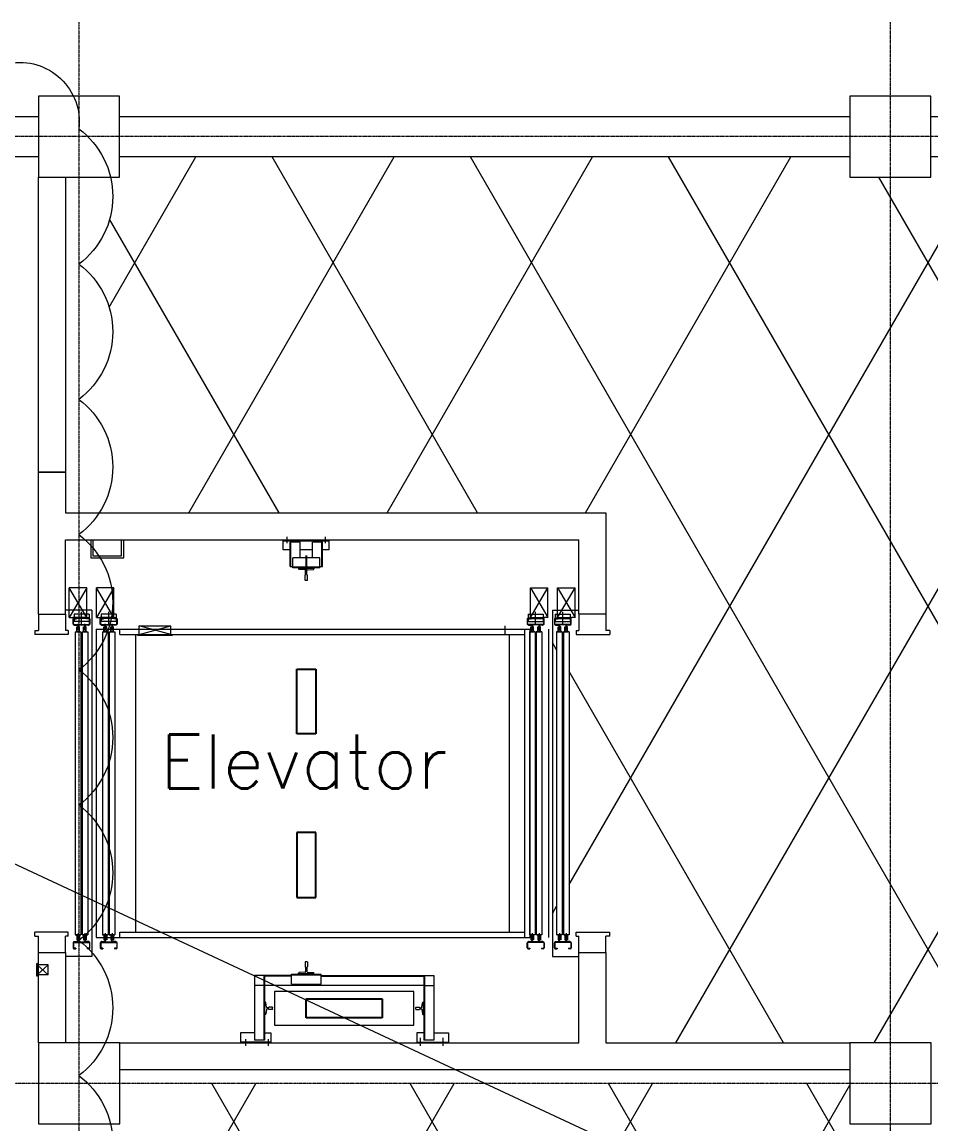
# Model space of a CAD drawing. Extents: x -59767 to 1106559, y -1290 to 1129522.
# Drawn here: x 613618 to 620339, y 460993 to 469140 of the extents above; entities that cross this region are included whole.
import ezdxf

# ---------------------------------------------------------------- set-up
doc = ezdxf.new("R2010")
doc.units = 0
doc.linetypes.add('CENTER', pattern=[2, 1.25, -0.25, 0.25, -0.25])
doc.linetypes.add('HIDDEN', pattern=[0.375, 0.25, -0.125])
for name, color, linetype, lineweight in [('COLUMN', 2, 'CONTINUOUS', 9), ('ELEV', 6, 'CONTINUOUS', 9), ('TEXT', 3, 'CONTINUOUS', 9), ('WALL_200', 3, 'CONTINUOUS', 9), ('WALL_300', 7, 'CONTINUOUS', 9), ('중간선', 5, 'CONTINUOUS', 9), ('중심선', 1, 'CENTER', 9)]:
    doc.layers.add(name, color=color, linetype=linetype, lineweight=lineweight)
doc.styles.get("Standard").update_dxf_attribs({"font": 'romans.shx', "bigfont": 'whtgtxt.shx'})
pattern_1 = [(60, (0, 0), (-1099.8523, 635), []), (120, (0, 0), (-1099.8523, -635), [])]

# ---------------------------------------------------------------- blocks, each defined once
blk = doc.blocks.new('column600')
at = {"layer": 'COLUMN', "linetype": 'Continuous'}
blk.add_lwpolyline([(-300, -300), (300, -300), (300, 300), (-300, 300)], close=True, dxfattribs=at)

msp = doc.modelspace()

# ---------------------------------------------------------------- hatches: boundary and pattern name
at = {"layer": '중간선'}
h = msp.add_hatch(dxfattribs=at)
h.set_pattern_fill('DIAMONDS', color=210, scale=400)
h.set_pattern_definition(pattern_1)
h.paths.add_polyline_path([(620038.6, 461592.8), (620340, 461592.8), (625740, 461592.8), (626038.6, 461592.8), (626038.6, 467992.8), (625738.6, 467992.8), (625738.6, 468142.8), (620338.6, 468142.8), (620338.6, 467992.8), (620038.6, 467992.8)])
h.paths.add_polyline_path([(614038.6, 467350.4, 0.297677), (614272.2, 467992.8), (614338.6, 467992.8), (614338.6, 468142.8), (619738.6, 468142.8), (619738.6, 467992.8), (620038.6, 467992.8), (620038.6, 461592.8), (619740, 461592.8), (617934.8, 461592.8), (617934.8, 462261.7), (617934.8, 462381.7), (617963.3, 462381.7), (617963.3, 462411.7), (617715.8, 462411.7), (617715.8, 462381.7), (617734.8, 462381.7), (617734.8, 462261.7), (617734.8, 462231.4), (617539.8, 462231.4), (617539.8, 464792), (617577.9, 464792), (617577.9, 464761.7), (617561.4, 464761.7), (617561.4, 464734.7), (617579.4, 464734.7), (617579.4, 464727.7), (617563.4, 464727.7, 0.308069), (617560.6, 464729.6), (617574.4, 464729.6), (617574.4, 464732.8), (617560.6, 464732.8, 0.414214), (617554.4, 464726.6), (617554.4, 464694.5), (617554.4, 464689, 0.414214), (617560.6, 464682.8), (617563.4, 464682.8), (617563.4, 464681.8, 0.414214), (617565.4, 464679.8), (617586.4, 464679.8, -0.414214), (617590.4, 464675.8), (617590.4, 464668.8), (617585.1, 464668.8), (617581.9, 464668.8), (617581.9, 464631.8), (617581.9, 464631.6), (617570.9, 464631.6), (617570.9, 462391.6), (617577.9, 462391.6), (617581.9, 462391.6), (617581.9, 462354.6), (617585.1, 462354.6), (617590.4, 462354.6), (617590.4, 462345.6, -0.414214), (617586.4, 462341.6), (617565.4, 462341.6, 0.414214), (617563.4, 462339.6), (617563.4, 462337.9, 1.626978), (617563.4, 462326.9, 0.282749), (617566.8, 462332.4, 0.126944), (617566.1, 462335.4), (617591.9, 462335.4), (617593.4, 462335.4), (617640.4, 462335.4), (617667.8, 462335.4, 0.424945), (617670.4, 462326.9, 0.559151), (617679.4, 462332.4, 0.559151), (617670.4, 462337.9), (617670.4, 462339.6, 0.414214), (617668.4, 462341.6), (617647.4, 462341.6, -0.414214), (617643.4, 462345.6), (617643.4, 462354.6), (617651.9, 462354.6), (617651.9, 462356.6), (617651.9, 462388.4), (617655.9, 462388.4), (617655.9, 462391.6), (617662.9, 462391.6), (617662.9, 464631.6), (617655.9, 464631.6), (617655.9, 464635), (617651.9, 464635), (617651.9, 464666.8), (617651.9, 464668.8), (617643.4, 464668.8), (617643.4, 464675.8, -0.414214), (617647.4, 464679.8), (617668.4, 464679.8, 0.414214), (617670.4, 464681.8), (617670.4, 464682.8), (617673.2, 464682.8, 0.414214), (617679.4, 464689), (617679.4, 464694.5), (617679.4, 464726.6, 0.414214), (617673.2, 464732.8), (617659.4, 464732.8), (617659.4, 464729.6), (617673.2, 464729.6, 0.308069), (617670.4, 464727.7, 0.44546), (617672.4, 464723.8), (617672.4, 464691.9, 0.631141), (617671.5, 464686.6), (617670.9, 464686), (617591.9, 464686), (617562.9, 464686), (617562.4, 464686.6, 0.242372), (617563.6, 464689, 0.337188), (617561.4, 464691.9), (617561.4, 464723.8, 0.337188), (617563.6, 464726.6, 0.094132), (617563.4, 464727.7), (617579.4, 464727.7), (617579.4, 464734.7), (617561.4, 464734.7), (617561.4, 464761.7), (617577.9, 464761.7), (617577.9, 464737.8), (617680.9, 464737.8), (617707.9, 464737.8), (617707.9, 464792), (617734.8, 464792), (617734.8, 464761.7), (617734.8, 464641.7), (617715.8, 464641.7), (617715.8, 464611.7), (617963.3, 464611.7), (617963.3, 464641.7), (617934.8, 464641.7), (617934.8, 464761.7), (617934.8, 465511.7), (614188.9, 465511.7, 0.393597), (614038.6, 466350.4, 0.5)])
h.paths.add_polyline_path([(617560.6, 462288.6), (617574.4, 462288.6), (617574.4, 462291.8), (617566.1, 462291.8, 0.126944), (617566.8, 462294.8, 2.414214)], flags=16)
h.paths.add_polyline_path([(617659.4, 462291.8), (617659.4, 462288.6), (617673.2, 462288.6, 0.414214), (617679.4, 462294.8, 1.290803), (617667.8, 462291.8)], flags=16)
h.paths.add_polyline_path([(617667.8, 462291.8, -1.290803), (617679.4, 462294.8, -0.414214), (617673.2, 462288.6, -0.272919), (617667.8, 462291.8), (617673.2, 462291.8, 0.414214), (617676.2, 462294.8, 2.414214), (617673.2, 462291.8)], flags=0)
h.paths.add_polyline_path([(626038.6, 461592.8), (626340, 461592.8), (631694.2, 461592.8, -0.247883), (631943.6, 462120.7, -0.5), (631943.6, 463120.7, -0.5), (631943.6, 464120.7, -0.5), (631943.6, 465120.7, -0.5), (631943.6, 466120.7, -0.5), (631943.6, 467120.7, -0.412527), (631816.4, 467992.8), (631738.6, 467992.8), (631738.6, 468142.8), (626338.6, 468142.8), (626338.6, 467992.8), (626038.6, 467992.8)])
h = msp.add_hatch(dxfattribs=at)
h.set_pattern_fill('DIAMONDS', color=210, scale=400)
h.set_pattern_definition(pattern_1)
h.paths.add_polyline_path([(614038.6, 453350.4, 0.297677), (614272.2, 453992.8), (614338.6, 453992.8), (614338.6, 454292.8), (619738.6, 454292.8), (619738.6, 453992.8), (620038.6, 453992.8), (620038.6, 448692.8), (617038.6, 447292.8), (614338.5, 447292.8), (614338.5, 447592.8), (614233.1, 447592.8, 0.351479), (614038.6, 448350.4, 0.5), (614038.6, 449350.4, 0.5), (614038.6, 450350.4, 0.5), (614038.6, 451350.4, 0.5), (614038.6, 452350.4, 0.5)])
h.paths.add_polyline_path([(614038.6, 460350.4, 0.297674), (614272.2, 460992.8), (614340, 460992.8), (614340, 461292.8), (617038.6, 461292.8), (620038.6, 459892.8), (620038.6, 454592.8), (619738.6, 454592.8), (619738.6, 454292.8), (614338.6, 454292.8), (614338.6, 454592.8), (614233.1, 454592.8, 0.351479), (614038.6, 455350.4, 0.5), (614038.6, 456350.4, 0.5), (614038.6, 457350.4, 0.5), (614038.6, 458350.4, 0.5), (614038.6, 459350.4, 0.5)])
h.paths.add_polyline_path([(617038.6, 447292.8), (619738.5, 447292.8), (619738.5, 446992.8), (620038.6, 446992.8), (620038.6, 440592.8), (619738.6, 440592.8), (619738.6, 440392.8), (614338.6, 440392.8), (614338.6, 440592.8), (614233.1, 440592.8, 0.351486), (614038.6, 441350.4, 0.5), (614038.6, 442350.4, 0.5), (614038.6, 443350.4, 0.5), (614038.6, 444350.4, 0.5), (614038.6, 445350.4, 0.301298), (614270.2, 446000.9), (614413.2, 446067.6), (614413.2, 445359), (614363.2, 445359), (614363.2, 445209), (614513.2, 445209), (614513.2, 445259), (615813.2, 445259), (615813.2, 445209), (615963.2, 445209), (615963.2, 445359), (615913.2, 445359), (615913.2, 446659), (615963.2, 446659), (615963.2, 446791)])
h.paths.add_polyline_path([(620038.6, 446992.8), (620338.5, 446992.8), (620338.5, 447292.8), (625738.5, 447292.8), (625738.5, 446992.8), (626038.6, 446992.8), (626038.6, 440592.8), (625738.6, 440592.8), (625738.6, 440392.8), (620338.6, 440392.8), (620338.6, 440592.8), (620038.6, 440592.8)])
h.paths.add_polyline_path([(626038.6, 446992.8), (626338.5, 446992.8), (626338.5, 447292.8), (631738.5, 447292.8), (631738.5, 446992.8), (631816.4, 446992.8, 0.412526), (631943.6, 446120.7, 0.5), (631943.6, 445120.7, 0.5), (631943.6, 444120.7, 0.5), (631943.6, 443120.7, 0.5), (631943.6, 442120.7, 0.5), (631943.6, 441120.7, 0.337094), (631736.6, 440392.8), (626338.6, 440392.8), (626338.6, 440592.8), (626038.6, 440592.8), (626038.6, 446992.8)])
h.paths.add_polyline_path([(626038.6, 447592.8), (626038.6, 451492.8), (631738.6, 454152.8), (631738.6, 453992.8), (631816.4, 453992.8, 0.412527), (631943.6, 453120.7, 0.5), (631943.6, 452120.7, 0.5), (631943.6, 451120.7, 0.5), (631943.6, 450120.7, 0.5), (631943.6, 449120.7, 0.5), (631943.6, 448120.7, 0.339358), (631738.5, 447388.1), (631738.5, 447292.8), (626338.5, 447292.8), (626338.5, 447592.8)])
h.paths.add_polyline_path([(626038.6, 460992.8), (626340, 460992.8), (626340, 461292.8), (631740, 461292.8), (631740, 460992.8), (631816.4, 460992.8, 0.412523), (631943.6, 460120.7, 0.5), (631943.6, 459120.7, 0.5), (631943.6, 458120.7, 0.5), (631943.6, 457120.7, 0.5), (631943.6, 456120.7, 0.5), (631943.6, 455120.7, 0.314251), (631719.8, 454441.6), (626038.6, 457092.8)])
h.paths.add_polyline_path([(620038.6, 459892.8), (626038.6, 457092.8), (626038.6, 454592.8), (625738.6, 454592.8), (625738.6, 454292.8), (620338.6, 454292.8), (620338.6, 454592.8), (620038.6, 454592.8)])
h.paths.add_polyline_path([(620038.6, 448692.8), (620038.6, 453992.8), (620338.6, 453992.8), (620338.6, 454292.8), (625738.6, 454292.8), (625738.6, 453992.8), (626038.6, 453992.8), (626038.6, 451492.8), (620038.6, 448692.8)])
h.paths.add_polyline_path([(620038.6, 460992.8), (620340, 460992.8), (620340, 461292.8), (625740, 461292.8), (625740, 460992.8), (626038.6, 460992.8), (626038.6, 457092.8), (620038.6, 459892.8)])
h.paths.add_polyline_path([(620038.6, 447592.8), (620038.6, 448692.8), (626038.6, 451492.8), (626038.6, 447592.8), (625738.5, 447592.8), (625738.5, 447292.8), (620338.5, 447292.8), (620338.5, 447592.8)])
h.paths.add_polyline_path([(626038.6, 457092.8), (631719.8, 454441.6, 0.022853), (631738.6, 454387.7), (631738.6, 454292.8), (626338.6, 454292.8), (626338.6, 454592.8), (626038.6, 454592.8)])
h.paths.add_polyline_path([(626038.6, 451492.8), (626038.6, 453992.8), (626338.6, 453992.8), (626338.6, 454292.8), (631738.6, 454292.8), (631738.6, 454152.8)])
h.paths.add_polyline_path([(617038.6, 461292.8), (619740, 461292.8), (619740, 460992.8), (620038.6, 460992.8), (620038.6, 459892.8)])
h.paths.add_polyline_path([(614270.2, 446000.9, 0.172687), (614038.6, 446350.4, 0.297676), (614272.2, 446992.8), (614338.5, 446992.8), (614338.5, 447292.8), (617038.6, 447292.8), (615963.2, 446791), (615963.2, 446809), (615813.2, 446809), (615813.2, 446759), (614513.2, 446759), (614513.2, 446809), (614363.2, 446809), (614363.2, 446659), (614413.2, 446659), (614413.2, 446067.6)])

# ---------------------------------------------------------------- linework, layer by layer
at = {"layer": 'ELEV', "color": 6}
for p, q in [((614125.3, 465311.7), (614125.3, 465178.2)), ((614140.3, 465311.7), (614140.3, 465193)), ((614354.5, 465193), (614354.5, 465311.7)), ((614369.5, 465178.2), (614369.5, 465311.7)), ((615549.8, 465236.7), (615549.8, 465311.7)), ((615889.8, 465302.7), (615549.8, 465302.7)), ((615577.6, 465286), (615577.6, 465334.9)), ((615862.1, 465286), (615862.1, 465334.9)), ((615889.8, 465236.7), (615889.8, 465311.7)), ((615599.8, 465236.7), (615549.8, 465236.7)), ((615674.8, 465294.3), (615599.8, 465294.3)), ((615599.8, 465113.7), (615599.8, 465294.3)), ((615605.8, 465113.7), (615605.8, 465294.3)), ((615674.8, 465178.7), (615674.8, 465294.3)), ((615764.8, 465236.7), (615674.8, 465236.7)), ((615839.8, 465294.3), (615764.8, 465294.3)), ((615764.8, 465178.7), (615764.8, 465294.3)), ((615833.8, 465113.7), (615833.8, 465294.3)), ((615839.8, 465113.7), (615839.8, 465294.3)), ((615889.8, 465236.7), (615839.8, 465236.7)), ((614125.3, 465178.2), (614369.5, 465178.2)), ((614140.3, 465193), (614354.5, 465193)), ((615819.8, 465178.7), (615619.8, 465178.7)), ((615619.8, 465103.7), (615619.8, 465178.7)), ((615819.8, 465103.7), (615819.8, 465178.7)), ((615599.8, 465113.7), (615619.8, 465113.7)), ((615819.8, 465109.7), (615619.8, 465109.7)), ((615819.8, 465103.7), (615619.8, 465103.7)), ((615776.8, 465100.7), (615662.8, 465100.7)), ((615662.8, 465100.7), (615662.8, 465097.4)), ((615710.4, 465090), (615667.5, 465092.4)), ((615715.1, 465052.2), (615715.1, 465085)), ((615724.6, 465052.2), (615724.6, 465085)), ((615729.3, 465090), (615772.1, 465092.4)), ((615776.8, 465100.7), (615776.8, 465097.4)), ((615819.8, 465113.7), (615839.8, 465113.7)), ((615711.8, 465012.7), (615711.8, 465049.7)), ((615712.6, 465049.7), (615711.8, 465049.7)), ((615712.8, 465011.7), (615711.8, 465012.7)), ((615726.8, 465011.7), (615712.8, 465011.7)), ((615726.8, 465011.7), (615727.8, 465012.7)), ((615727.8, 465049.7), (615727.1, 465049.7)), ((615727.8, 465012.7), (615727.8, 465049.7)), ((614096.7, 464957.8), (613966.7, 464737.8)), ((614096.7, 464737.8), (613966.7, 464957.8)), ((613966.7, 464737.8), (613966.7, 464957.8)), ((614096.7, 464957.8), (613966.7, 464957.8)), ((614096.7, 464737.8), (614096.7, 464957.8)), ((614297.7, 464957.8), (614167.7, 464957.8)), ((614297.7, 464957.8), (614167.7, 464737.8)), ((614297.7, 464737.8), (614167.7, 464957.8)), ((614167.7, 464737.8), (614167.7, 464957.8)), ((614297.7, 464737.8), (614297.7, 464957.8)), ((617377, 464957.8), (617507, 464957.8)), ((617377, 464957.8), (617507, 464737.8)), ((617377, 464737.8), (617507, 464957.8)), ((617377, 464737.8), (617377, 464957.8)), ((617507, 464737.8), (617507, 464957.8)), ((617577.9, 464737.8), (617577.9, 464957.8)), ((617577.9, 464957.8), (617707.9, 464737.8)), ((617577.9, 464737.8), (617707.9, 464957.8)), ((617577.9, 464957.8), (617707.9, 464957.8)), ((617707.9, 464737.8), (617707.9, 464957.8)), ((613739.8, 464761.7), (613739.8, 464641.7)), ((614134.8, 464792), (613939.8, 464792)), ((613939.8, 464761.7), (613939.8, 464641.7)), ((613966.7, 464737.8), (613993.7, 464737.8)), ((614096.7, 464737.8), (613993.7, 464737.8)), ((613995.2, 464689), (613995.2, 464726.6)), ((613998.4, 464689), (613998.4, 464726.6)), ((614001.4, 464732.8), (614015.2, 464732.8)), ((614001.4, 464729.6), (614015.2, 464729.6)), ((614113.2, 464761.7), (614002.2, 464761.7)), ((614002.2, 464761.7), (614002.2, 464734.7)), ((614002.2, 464734.7), (614020.2, 464734.7)), ((614002.2, 464727.7), (614020.2, 464727.7)), ((614002.2, 464727.7), (614002.2, 464707.7)), ((614109.2, 464731.2), (614007.6, 464731.2)), ((614015.2, 464729.6), (614015.2, 464732.8)), ((614020.2, 464727.7), (614020.2, 464734.7)), ((614057.7, 464685.2), (614057.7, 464780.4)), ((614095.2, 464727.7), (614095.2, 464734.7)), ((614113.2, 464734.7), (614095.2, 464734.7)), ((614113.2, 464727.7), (614095.2, 464727.7)), ((614114, 464732.8), (614100.2, 464732.8)), ((614100.2, 464729.6), (614100.2, 464732.8)), ((614114, 464729.6), (614100.2, 464729.6)), ((614113.2, 464761.7), (614113.2, 464734.7)), ((614113.2, 464727.7), (614113.2, 464707.7)), ((614117, 464689), (614117, 464726.6)), ((614120.2, 464726.6), (614120.2, 464689)), ((614134.8, 464792), (614134.8, 462231.4)), ((614167.7, 464737.8), (614194.7, 464737.8)), ((614297.7, 464737.8), (614194.7, 464737.8)), ((614196.2, 464689), (614196.2, 464726.6)), ((614199.4, 464689), (614199.4, 464726.6)), ((614202.4, 464732.8), (614216.2, 464732.8)), ((614202.4, 464729.6), (614216.2, 464729.6)), ((614203.2, 464761.7), (614203.2, 464734.7)), ((614314.2, 464761.7), (614203.2, 464761.7)), ((614203.2, 464734.7), (614221.2, 464734.7)), ((614203.2, 464727.7), (614203.2, 464707.7)), ((614203.2, 464727.7), (614221.2, 464727.7)), ((614310.2, 464731.2), (614208.6, 464731.2)), ((614216.2, 464729.6), (614216.2, 464732.8)), ((614221.2, 464727.7), (614221.2, 464734.7)), ((614258.7, 464685.2), (614258.7, 464780.4)), ((614314.2, 464734.7), (614296.2, 464734.7)), ((614296.2, 464727.7), (614296.2, 464734.7)), ((614314.2, 464727.7), (614296.2, 464727.7)), ((614301.2, 464729.6), (614301.2, 464732.8)), ((614315, 464732.8), (614301.2, 464732.8)), ((614315, 464729.6), (614301.2, 464729.6)), ((614314.2, 464761.7), (614314.2, 464734.7)), ((614314.2, 464727.7), (614314.2, 464707.7)), ((614318, 464689), (614318, 464726.6)), ((614321.2, 464726.6), (614321.2, 464689)), ((617353.5, 464726.6), (617353.5, 464689)), ((617356.7, 464689), (617356.7, 464726.6)), ((617359.7, 464732.8), (617373.5, 464732.8)), ((617359.7, 464729.6), (617373.5, 464729.6)), ((617360.5, 464761.7), (617360.5, 464734.7)), ((617360.5, 464761.7), (617471.5, 464761.7)), ((617360.5, 464734.7), (617378.5, 464734.7)), ((617360.5, 464727.7), (617360.5, 464707.7)), ((617360.5, 464727.7), (617378.5, 464727.7)), ((617364.5, 464731.2), (617466, 464731.2)), ((617373.5, 464729.6), (617373.5, 464732.8)), ((617377, 464737.8), (617480, 464737.8)), ((617378.5, 464727.7), (617378.5, 464734.7)), ((617416, 464685.2), (617416, 464780.4)), ((617471.5, 464734.7), (617453.5, 464734.7)), ((617453.5, 464727.7), (617453.5, 464734.7)), ((617471.5, 464727.7), (617453.5, 464727.7)), ((617458.5, 464729.6), (617458.5, 464732.8)), ((617472.3, 464732.8), (617458.5, 464732.8)), ((617472.3, 464729.6), (617458.5, 464729.6)), ((617471.5, 464761.7), (617471.5, 464734.7)), ((617471.5, 464727.7), (617471.5, 464707.7)), ((617475.3, 464689), (617475.3, 464726.6)), ((617478.5, 464689), (617478.5, 464726.6)), ((617507, 464737.8), (617480, 464737.8)), ((617539.8, 464792), (617539.8, 462231.4)), ((617539.8, 464792), (617734.8, 464792)), ((617554.4, 464726.6), (617554.4, 464689)), ((617557.6, 464689), (617557.6, 464726.6)), ((617560.6, 464732.8), (617574.4, 464732.8)), ((617560.6, 464729.6), (617574.4, 464729.6)), ((617561.4, 464761.7), (617672.4, 464761.7)), ((617561.4, 464761.7), (617561.4, 464734.7)), ((617561.4, 464734.7), (617579.4, 464734.7)), ((617561.4, 464727.7), (617579.4, 464727.7)), ((617561.4, 464727.7), (617561.4, 464707.7)), ((617565.4, 464731.2), (617667, 464731.2)), ((617574.4, 464729.6), (617574.4, 464732.8)), ((617577.9, 464737.8), (617680.9, 464737.8)), ((617579.4, 464727.7), (617579.4, 464734.7)), ((617616.9, 464685.2), (617616.9, 464780.4)), ((617672.4, 464734.7), (617654.4, 464734.7)), ((617654.4, 464727.7), (617654.4, 464734.7)), ((617672.4, 464727.7), (617654.4, 464727.7)), ((617673.2, 464732.8), (617659.4, 464732.8)), ((617659.4, 464729.6), (617659.4, 464732.8)), ((617673.2, 464729.6), (617659.4, 464729.6)), ((617672.4, 464761.7), (617672.4, 464734.7)), ((617672.4, 464727.7), (617672.4, 464707.7)), ((617676.2, 464689), (617676.2, 464726.6)), ((617679.4, 464689), (617679.4, 464726.6)), ((617707.9, 464737.8), (617680.9, 464737.8)), ((617734.8, 464761.7), (617734.8, 464641.7)), ((617934.8, 464761.7), (617934.8, 464641.7)), ((613998.7, 464691), (614003.7, 464686)), ((614001.4, 464686), (614114, 464686)), ((614001.4, 464682.8), (614114, 464682.8)), ((614113.2, 464707.7), (614002.2, 464707.7)), ((614004.2, 464682.8), (614034.2, 464682.8)), ((614004.2, 464682.8), (614004.2, 464681.8)), ((614006.2, 464679.8), (614027.2, 464679.8)), ((614022.7, 464635), (614022.7, 464668.8)), ((614022.7, 464668.8), (614025.9, 464668.8)), ((614025.9, 464635), (614025.9, 464668.8)), ((614025.9, 464666.8), (614031, 464666.8)), ((614031, 464650.8), (614031, 464666.8)), ((614034.5, 464650.8), (614031, 464650.8)), ((614031.2, 464675.8), (614031.2, 464654.8)), ((614032.7, 464644.5), (614032.7, 464689.9)), ((614033.2, 464652.8), (614034.2, 464652.8)), ((614034.2, 464682.8), (614034.2, 464652.8)), ((614034.5, 464650.8), (614034.5, 464666.8)), ((614039.5, 464666.8), (614034.5, 464666.8)), ((614039.5, 464635), (614039.5, 464668.8)), ((614042.7, 464668.8), (614039.5, 464668.8)), ((614042.7, 464635), (614042.7, 464668.8)), ((614072.7, 464635), (614072.7, 464668.8)), ((614072.7, 464668.8), (614075.9, 464668.8)), ((614075.9, 464635), (614075.9, 464668.8)), ((614075.9, 464666.8), (614081, 464666.8)), ((614081, 464650.8), (614081, 464666.8)), ((614084.5, 464650.8), (614081, 464650.8)), ((614081.2, 464682.8), (614081.2, 464652.8)), ((614111.2, 464682.8), (614081.2, 464682.8)), ((614082.2, 464652.8), (614081.2, 464652.8)), ((614082.7, 464644.5), (614082.7, 464689.9)), ((614084.2, 464675.8), (614084.2, 464654.8)), ((614084.5, 464650.8), (614084.5, 464666.8)), ((614089.5, 464666.8), (614084.5, 464666.8)), ((614109.2, 464679.8), (614088.2, 464679.8)), ((614089.5, 464635), (614089.5, 464668.8)), ((614092.7, 464668.8), (614089.5, 464668.8)), ((614092.7, 464635), (614092.7, 464668.8)), ((614111.2, 464682.8), (614111.2, 464681.8)), ((614111.7, 464686), (614116.7, 464691)), ((614164.8, 464651.7), (614164.8, 462371.7)), ((614164.8, 464651.7), (617374.8, 464651.7)), ((614199.7, 464691), (614204.7, 464686)), ((614202.4, 464686), (614315, 464686)), ((614202.4, 464682.8), (614315, 464682.8)), ((614314.2, 464707.7), (614203.2, 464707.7)), ((614205.2, 464682.8), (614205.2, 464681.8)), ((614205.2, 464682.8), (614235.2, 464682.8)), ((614207.2, 464679.8), (614228.2, 464679.8)), ((614223.7, 464635), (614223.7, 464668.8)), ((614223.7, 464668.8), (614226.9, 464668.8)), ((614226.9, 464635), (614226.9, 464668.8)), ((614226.9, 464666.8), (614231.9, 464666.8)), ((614231.9, 464650.8), (614231.9, 464666.8)), ((614235.4, 464650.8), (614231.9, 464650.8)), ((614232.2, 464675.8), (614232.2, 464654.8)), ((614233.7, 464644.5), (614233.7, 464689.9)), ((614234.2, 464652.8), (614235.2, 464652.8)), ((614235.2, 464682.8), (614235.2, 464652.8)), ((614235.4, 464650.8), (614235.4, 464666.8)), ((614240.5, 464666.8), (614235.4, 464666.8)), ((614240.5, 464635), (614240.5, 464668.8)), ((614243.7, 464668.8), (614240.5, 464668.8)), ((614243.7, 464635), (614243.7, 464668.8)), ((614251.5, 464651.7), (614591.5, 464651.7)), ((614273.7, 464635), (614273.7, 464668.8)), ((614273.7, 464668.8), (614276.9, 464668.8)), ((614276.9, 464635), (614276.9, 464668.8)), ((614276.9, 464666.8), (614281.9, 464666.8)), ((614281.9, 464650.8), (614281.9, 464666.8)), ((614285.4, 464650.8), (614281.9, 464650.8)), ((614282.2, 464682.8), (614282.2, 464652.8)), ((614312.2, 464682.8), (614282.2, 464682.8)), ((614283.2, 464652.8), (614282.2, 464652.8)), ((614283.7, 464644.5), (614283.7, 464689.9)), ((614285.2, 464675.8), (614285.2, 464654.8)), ((614285.4, 464650.8), (614285.4, 464666.8)), ((614290.5, 464666.8), (614285.4, 464666.8)), ((614310.2, 464679.8), (614289.2, 464679.8)), ((614290.5, 464635), (614290.5, 464668.8)), ((614293.7, 464668.8), (614290.5, 464668.8)), ((614293.7, 464635), (614293.7, 464668.8)), ((614312.2, 464682.8), (614312.2, 464681.8)), ((614312.7, 464686), (614317.7, 464691)), ((614339.8, 464611.7), (614339.8, 464651.7)), ((614484, 464676.3), (614718.6, 464676.3)), ((614718.6, 464611.7), (614484, 464676.3)), ((614484, 464611.7), (614718.6, 464676.3)), ((614484, 464611.7), (614484, 464676.3)), ((614718.6, 464611.7), (614718.6, 464676.3)), ((617190.6, 464611.7), (617190.6, 464676.3)), ((617334.8, 462371.7), (617334.8, 464651.7)), ((617334.8, 464611.7), (617334.8, 464651.7)), ((617362, 464686), (617357, 464691)), ((617472.3, 464686), (617359.7, 464686)), ((617472.3, 464682.8), (617359.7, 464682.8)), ((617360.5, 464707.7), (617471.5, 464707.7)), ((617362.5, 464682.8), (617392.5, 464682.8)), ((617362.5, 464682.8), (617362.5, 464681.8)), ((617364.5, 464679.8), (617385.5, 464679.8)), ((617374.8, 462371.7), (617374.8, 464651.7)), ((617381, 464635), (617381, 464668.8)), ((617381, 464668.8), (617384.2, 464668.8)), ((617384.2, 464635), (617384.2, 464668.8)), ((617384.2, 464666.8), (617389.2, 464666.8)), ((617389.2, 464650.8), (617389.2, 464666.8)), ((617389.2, 464650.8), (617392.7, 464650.8)), ((617389.5, 464675.8), (617389.5, 464654.8)), ((617391, 464644.5), (617391, 464689.9)), ((617391.5, 464652.8), (617392.5, 464652.8)), ((617392.5, 464682.8), (617392.5, 464652.8)), ((617392.7, 464650.8), (617392.7, 464666.8)), ((617397.8, 464666.8), (617392.7, 464666.8)), ((617397.8, 464635), (617397.8, 464668.8)), ((617401, 464668.8), (617397.8, 464668.8)), ((617401, 464635), (617401, 464668.8)), ((617431, 464635), (617431, 464668.8)), ((617431, 464668.8), (617434.2, 464668.8)), ((617434.2, 464635), (617434.2, 464668.8)), ((617434.2, 464666.8), (617439.2, 464666.8)), ((617439.2, 464650.8), (617439.2, 464666.8)), ((617439.2, 464650.8), (617442.7, 464650.8)), ((617439.5, 464682.8), (617439.5, 464652.8)), ((617469.5, 464682.8), (617439.5, 464682.8)), ((617440.5, 464652.8), (617439.5, 464652.8)), ((617441, 464644.5), (617441, 464689.9)), ((617442.5, 464675.8), (617442.5, 464654.8)), ((617442.7, 464650.8), (617442.7, 464666.8)), ((617447.8, 464666.8), (617442.7, 464666.8)), ((617467.5, 464679.8), (617446.5, 464679.8)), ((617447.8, 464635), (617447.8, 464668.8)), ((617451, 464668.8), (617447.8, 464668.8)), ((617451, 464635), (617451, 464668.8)), ((617469.5, 464682.8), (617469.5, 464681.8)), ((617475, 464691), (617470, 464686)), ((617509.8, 464651.7), (617509.8, 462371.7)), ((617562.9, 464686), (617557.9, 464691)), ((617673.2, 464686), (617560.6, 464686)), ((617673.2, 464682.8), (617560.6, 464682.8)), ((617561.4, 464707.7), (617672.4, 464707.7)), ((617563.4, 464682.8), (617563.4, 464681.8)), ((617563.4, 464682.8), (617593.4, 464682.8)), ((617565.4, 464679.8), (617586.4, 464679.8)), ((617581.9, 464635), (617581.9, 464668.8)), ((617581.9, 464668.8), (617585.1, 464668.8)), ((617585.1, 464635), (617585.1, 464668.8)), ((617585.1, 464666.8), (617590.2, 464666.8)), ((617590.2, 464650.8), (617590.2, 464666.8)), ((617590.2, 464650.8), (617593.7, 464650.8)), ((617590.4, 464675.8), (617590.4, 464654.8)), ((617591.9, 464644.5), (617591.9, 464689.9)), ((617592.4, 464652.8), (617593.4, 464652.8)), ((617593.4, 464682.8), (617593.4, 464652.8)), ((617593.7, 464650.8), (617593.7, 464666.8)), ((617598.7, 464666.8), (617593.7, 464666.8)), ((617598.7, 464635), (617598.7, 464668.8)), ((617601.9, 464668.8), (617598.7, 464668.8)), ((617601.9, 464635), (617601.9, 464668.8)), ((617631.9, 464635), (617631.9, 464668.8)), ((617631.9, 464668.8), (617635.1, 464668.8)), ((617635.1, 464635), (617635.1, 464668.8)), ((617635.1, 464666.8), (617640.2, 464666.8)), ((617640.2, 464650.8), (617640.2, 464666.8)), ((617640.2, 464650.8), (617643.7, 464650.8)), ((617640.4, 464682.8), (617640.4, 464652.8)), ((617670.4, 464682.8), (617640.4, 464682.8)), ((617641.4, 464652.8), (617640.4, 464652.8)), ((617641.9, 464644.5), (617641.9, 464689.9)), ((617643.4, 464675.8), (617643.4, 464654.8)), ((617643.7, 464650.8), (617643.7, 464666.8)), ((617648.7, 464666.8), (617643.7, 464666.8)), ((617668.4, 464679.8), (617647.4, 464679.8)), ((617648.7, 464635), (617648.7, 464668.8)), ((617651.9, 464668.8), (617648.7, 464668.8)), ((617651.9, 464635), (617651.9, 464668.8)), ((617670.4, 464682.8), (617670.4, 464681.8)), ((617675.9, 464691), (617670.9, 464686)), ((613711.4, 464641.7), (613711.4, 464611.7)), ((613711.4, 464641.7), (613739.8, 464641.7)), ((613958.9, 464611.7), (613711.4, 464611.7)), ((613958.9, 464641.7), (613939.8, 464641.7)), ((613958.9, 464641.7), (613958.9, 464611.7)), ((614011.7, 464631.8), (614011.7, 462391.6)), ((614011.7, 464631.6), (614053.7, 464631.6)), ((614018.7, 464631.8), (614018.7, 464635)), ((614018.7, 464635), (614046.7, 464635)), ((614046.7, 464631.8), (614018.7, 464631.8)), ((614046.7, 464635), (614046.7, 464631.8)), ((614053.7, 464631.8), (614053.7, 462391.6)), ((614061.7, 464631.8), (614061.7, 462391.6)), ((614061.7, 464631.6), (614103.7, 464631.6)), ((614068.7, 464631.8), (614068.7, 464635)), ((614068.7, 464635), (614096.7, 464635)), ((614096.7, 464631.8), (614068.7, 464631.8)), ((614096.7, 464635), (614096.7, 464631.8)), ((614103.7, 464631.8), (614103.7, 462391.6)), ((614212.7, 464631.8), (614212.7, 462391.6)), ((614212.7, 464631.6), (614254.7, 464631.6)), ((614219.7, 464635), (614247.7, 464635)), ((614219.7, 464631.8), (614219.7, 464635)), ((614247.7, 464631.8), (614219.7, 464631.8)), ((614247.7, 464635), (614247.7, 464631.8)), ((614254.7, 464631.8), (614254.7, 462391.6)), ((614262.7, 464631.8), (614262.7, 462391.6)), ((614262.7, 464631.6), (614304.7, 464631.6)), ((614269.7, 464635), (614297.7, 464635)), ((614269.7, 464631.8), (614269.7, 464635)), ((614297.7, 464631.8), (614269.7, 464631.8)), ((614297.7, 464635), (614297.7, 464631.8)), ((614304.7, 464631.8), (614304.7, 462391.6)), ((614339.8, 464611.7), (617334.8, 464611.7)), ((614455.7, 464611.7), (614455.7, 462411.7)), ((614472, 464605.7), (614472, 464611.7)), ((614472, 464611.7), (614730.6, 464611.7)), ((614472, 464605.7), (614730.6, 464605.7)), ((614730.6, 464605.7), (614730.6, 464611.7)), ((617202.6, 464605.7), (617202.6, 464611.7)), ((617219, 464611.7), (617219, 462411.7)), ((617370, 464631.8), (617370, 462391.6)), ((617412, 464631.6), (617370, 464631.6)), ((617405, 464635), (617377, 464635)), ((617377, 464635), (617377, 464631.8)), ((617377, 464631.8), (617405, 464631.8)), ((617405, 464631.8), (617405, 464635)), ((617412, 464631.8), (617412, 462391.6)), ((617420, 464631.8), (617420, 462391.6)), ((617462, 464631.6), (617420, 464631.6)), ((617455, 464635), (617427, 464635)), ((617427, 464635), (617427, 464631.8)), ((617427, 464631.8), (617455, 464631.8)), ((617455, 464631.8), (617455, 464635)), ((617462, 464631.8), (617462, 462391.6)), ((617570.9, 464631.8), (617570.9, 462391.6)), ((617612.9, 464631.6), (617570.9, 464631.6)), ((617577.9, 464635), (617577.9, 464631.8)), ((617605.9, 464635), (617577.9, 464635)), ((617577.9, 464631.8), (617605.9, 464631.8)), ((617605.9, 464631.8), (617605.9, 464635)), ((617612.9, 464631.8), (617612.9, 462391.6)), ((617620.9, 464631.8), (617620.9, 462391.6)), ((617662.9, 464631.6), (617620.9, 464631.6)), ((617627.9, 464635), (617627.9, 464631.8)), ((617655.9, 464635), (617627.9, 464635)), ((617627.9, 464631.8), (617655.9, 464631.8)), ((617655.9, 464631.8), (617655.9, 464635)), ((617662.9, 464631.8), (617662.9, 462391.6)), ((617715.8, 464641.7), (617715.8, 464611.7)), ((617715.8, 464641.7), (617734.8, 464641.7)), ((617715.8, 464611.7), (617963.3, 464611.7)), ((617963.3, 464641.7), (617934.8, 464641.7)), ((617963.3, 464641.7), (617963.3, 464611.7)), ((613958.9, 462411.7), (613711.4, 462411.7)), ((613711.4, 462381.7), (613711.4, 462411.7)), ((613711.4, 462381.7), (613711.4, 462411.7)), ((613711.4, 462381.7), (613739.8, 462381.7)), ((613711.4, 462381.7), (613739.8, 462381.7)), ((613739.8, 462261.7), (613739.8, 462381.7)), ((613958.9, 462381.7), (613939.8, 462381.7)), ((613939.8, 462261.7), (613939.8, 462381.7)), ((613958.9, 462381.7), (613939.8, 462381.7)), ((613958.9, 462381.7), (613958.9, 462411.7)), ((613958.9, 462381.7), (613958.9, 462411.7)), ((614011.7, 462391.6), (614053.7, 462391.6)), ((614046.7, 462391.6), (614018.7, 462391.6)), ((614018.7, 462391.6), (614018.7, 462388.4)), ((614018.7, 462388.4), (614046.7, 462388.4)), ((614022.7, 462388.4), (614022.7, 462354.6)), ((614025.9, 462388.4), (614025.9, 462354.6)), ((614034.5, 462372.6), (614031, 462372.6)), ((614031, 462372.6), (614031, 462356.6)), ((614031.2, 462345.6), (614031.2, 462366.6)), ((614032.7, 462403.5), (614032.7, 462351.6)), ((614033.2, 462368.6), (614034.2, 462368.6)), ((614034.2, 462338.6), (614034.2, 462368.6)), ((614034.5, 462372.6), (614034.5, 462356.6)), ((614039.5, 462388.4), (614039.5, 462354.6)), ((614042.7, 462388.4), (614042.7, 462354.6)), ((614046.7, 462388.4), (614046.7, 462391.6)), ((614061.7, 462391.6), (614103.7, 462391.6)), ((614096.7, 462391.6), (614068.7, 462391.6)), ((614068.7, 462391.6), (614068.7, 462388.4)), ((614068.7, 462388.4), (614096.7, 462388.4)), ((614072.7, 462388.4), (614072.7, 462354.6)), ((614075.9, 462388.4), (614075.9, 462354.6)), ((614084.5, 462372.6), (614081, 462372.6)), ((614081, 462372.6), (614081, 462356.6)), ((614081.2, 462338.6), (614081.2, 462368.6)), ((614082.2, 462368.6), (614081.2, 462368.6)), ((614082.7, 462403.5), (614082.7, 462351.6)), ((614084.2, 462345.6), (614084.2, 462366.6)), ((614084.5, 462372.6), (614084.5, 462356.6)), ((614089.5, 462388.4), (614089.5, 462354.6)), ((614092.7, 462388.4), (614092.7, 462354.6)), ((614096.7, 462388.4), (614096.7, 462391.6)), ((614164.8, 462371.7), (617374.8, 462371.7)), ((614212.7, 462391.6), (614254.7, 462391.6)), ((614219.7, 462391.6), (614219.7, 462388.4)), ((614247.7, 462391.6), (614219.7, 462391.6)), ((614219.7, 462388.4), (614247.7, 462388.4)), ((614223.7, 462388.4), (614223.7, 462354.6)), ((614226.9, 462388.4), (614226.9, 462354.6)), ((614231.9, 462372.6), (614231.9, 462356.6)), ((614235.4, 462372.6), (614231.9, 462372.6)), ((614232.2, 462345.6), (614232.2, 462366.6)), ((614233.7, 462403.5), (614233.7, 462351.6)), ((614234.2, 462368.6), (614235.2, 462368.6)), ((614235.2, 462338.6), (614235.2, 462368.6)), ((614235.4, 462372.6), (614235.4, 462356.6)), ((614240.5, 462388.4), (614240.5, 462354.6)), ((614243.7, 462388.4), (614243.7, 462354.6)), ((614247.7, 462388.4), (614247.7, 462391.6)), ((614262.7, 462391.6), (614304.7, 462391.6)), ((614269.7, 462391.6), (614269.7, 462388.4)), ((614297.7, 462391.6), (614269.7, 462391.6)), ((614269.7, 462388.4), (614297.7, 462388.4)), ((614273.7, 462388.4), (614273.7, 462354.6)), ((614276.9, 462388.4), (614276.9, 462354.6)), ((614281.9, 462372.6), (614281.9, 462356.6)), ((614285.4, 462372.6), (614281.9, 462372.6)), ((614282.2, 462338.6), (614282.2, 462368.6)), ((614283.2, 462368.6), (614282.2, 462368.6)), ((614283.7, 462403.5), (614283.7, 462351.6)), ((614285.2, 462345.6), (614285.2, 462366.6)), ((614285.4, 462372.6), (614285.4, 462356.6)), ((614290.5, 462388.4), (614290.5, 462354.6)), ((614293.7, 462388.4), (614293.7, 462354.6)), ((614297.7, 462388.4), (614297.7, 462391.6)), ((614339.8, 462411.7), (617334.8, 462411.7)), ((614339.8, 462371.7), (614339.8, 462411.7)), ((617334.8, 462371.7), (617334.8, 462411.7)), ((617412, 462391.6), (617370, 462391.6)), ((617377, 462388.4), (617377, 462391.6)), ((617377, 462391.6), (617405, 462391.6)), ((617405, 462388.4), (617377, 462388.4)), ((617381, 462388.4), (617381, 462354.6)), ((617384.2, 462388.4), (617384.2, 462354.6)), ((617389.2, 462372.6), (617389.2, 462356.6)), ((617389.2, 462372.6), (617392.7, 462372.6)), ((617389.5, 462345.6), (617389.5, 462366.6)), ((617391, 462403.5), (617391, 462351.6)), ((617391.5, 462368.6), (617392.5, 462368.6)), ((617392.5, 462338.6), (617392.5, 462368.6)), ((617392.7, 462372.6), (617392.7, 462356.6)), ((617397.8, 462388.4), (617397.8, 462354.6)), ((617401, 462388.4), (617401, 462354.6)), ((617405, 462391.6), (617405, 462388.4)), ((617462, 462391.6), (617420, 462391.6)), ((617427, 462388.4), (617427, 462391.6)), ((617427, 462391.6), (617455, 462391.6)), ((617455, 462388.4), (617427, 462388.4)), ((617431, 462388.4), (617431, 462354.6)), ((617434.2, 462388.4), (617434.2, 462354.6)), ((617439.2, 462372.6), (617439.2, 462356.6)), ((617439.2, 462372.6), (617442.7, 462372.6)), ((617439.5, 462338.6), (617439.5, 462368.6)), ((617440.5, 462368.6), (617439.5, 462368.6)), ((617441, 462403.5), (617441, 462351.6)), ((617442.5, 462345.6), (617442.5, 462366.6)), ((617442.7, 462372.6), (617442.7, 462356.6)), ((617447.8, 462388.4), (617447.8, 462354.6)), ((617451, 462388.4), (617451, 462354.6)), ((617455, 462391.6), (617455, 462388.4)), ((617612.9, 462391.6), (617570.9, 462391.6)), ((617577.9, 462388.4), (617577.9, 462391.6)), ((617577.9, 462391.6), (617605.9, 462391.6)), ((617605.9, 462388.4), (617577.9, 462388.4)), ((617581.9, 462388.4), (617581.9, 462354.6)), ((617585.1, 462388.4), (617585.1, 462354.6)), ((617590.2, 462372.6), (617593.7, 462372.6)), ((617590.2, 462372.6), (617590.2, 462356.6)), ((617590.4, 462345.6), (617590.4, 462366.6)), ((617591.9, 462403.5), (617591.9, 462351.6)), ((617592.4, 462368.6), (617593.4, 462368.6)), ((617593.4, 462338.6), (617593.4, 462368.6)), ((617593.7, 462372.6), (617593.7, 462356.6)), ((617598.7, 462388.4), (617598.7, 462354.6)), ((617601.9, 462388.4), (617601.9, 462354.6)), ((617605.9, 462391.6), (617605.9, 462388.4)), ((617662.9, 462391.6), (617620.9, 462391.6)), ((617627.9, 462391.6), (617655.9, 462391.6)), ((617627.9, 462388.4), (617627.9, 462391.6)), ((617655.9, 462388.4), (617627.9, 462388.4)), ((617631.9, 462388.4), (617631.9, 462354.6)), ((617635.1, 462388.4), (617635.1, 462354.6)), ((617640.2, 462372.6), (617643.7, 462372.6)), ((617640.2, 462372.6), (617640.2, 462356.6)), ((617640.4, 462338.6), (617640.4, 462368.6)), ((617641.4, 462368.6), (617640.4, 462368.6)), ((617641.9, 462403.5), (617641.9, 462351.6)), ((617643.4, 462345.6), (617643.4, 462366.6)), ((617643.7, 462372.6), (617643.7, 462356.6)), ((617648.7, 462388.4), (617648.7, 462354.6)), ((617651.9, 462388.4), (617651.9, 462354.6)), ((617655.9, 462391.6), (617655.9, 462388.4)), ((617715.8, 462411.7), (617963.3, 462411.7)), ((617715.8, 462381.7), (617715.8, 462411.7)), ((617715.8, 462381.7), (617734.8, 462381.7)), ((617734.8, 462261.7), (617734.8, 462381.7)), ((617963.3, 462381.7), (617934.8, 462381.7)), ((617934.8, 462261.7), (617934.8, 462381.7)), ((617963.3, 462381.7), (617963.3, 462411.7)), ((613995.2, 462332.4), (613995.2, 462294.8)), ((613998.4, 462332.4), (613998.4, 462294.8)), ((614001.4, 462338.6), (614114, 462338.6)), ((614001.4, 462335.4), (614114, 462335.4)), ((614015.2, 462291.8), (614001.4, 462291.8)), ((614001.4, 462288.6), (614015.2, 462288.6)), ((614004.2, 462338.6), (614004.2, 462339.6)), ((614004.2, 462338.6), (614034.2, 462338.6)), ((614006.2, 462341.6), (614027.2, 462341.6)), ((614015.2, 462291.8), (614015.2, 462288.6)), ((614022.7, 462354.6), (614025.9, 462354.6)), ((614025.9, 462356.6), (614031, 462356.6)), ((614039.5, 462356.6), (614034.5, 462356.6)), ((614042.7, 462354.6), (614039.5, 462354.6)), ((614072.7, 462354.6), (614075.9, 462354.6)), ((614075.9, 462356.6), (614081, 462356.6)), ((614111.2, 462338.6), (614081.2, 462338.6)), ((614089.5, 462356.6), (614084.5, 462356.6)), ((614109.2, 462341.6), (614088.2, 462341.6)), ((614092.7, 462354.6), (614089.5, 462354.6)), ((614114, 462291.8), (614100.2, 462291.8)), ((614100.2, 462291.8), (614100.2, 462288.6)), ((614114, 462288.6), (614100.2, 462288.6)), ((614111.2, 462338.6), (614111.2, 462339.6)), ((614117, 462332.4), (614117, 462294.8)), ((614120.2, 462294.8), (614120.2, 462332.4)), ((614196.2, 462332.4), (614196.2, 462294.8)), ((614199.4, 462332.4), (614199.4, 462294.8)), ((614202.4, 462338.6), (614315, 462338.6)), ((614202.4, 462335.4), (614315, 462335.4)), ((614216.2, 462291.8), (614202.4, 462291.8)), ((614202.4, 462288.6), (614216.2, 462288.6)), ((614205.2, 462338.6), (614205.2, 462339.6)), ((614205.2, 462338.6), (614235.2, 462338.6)), ((614207.2, 462341.6), (614228.2, 462341.6)), ((614216.2, 462291.8), (614216.2, 462288.6)), ((614223.7, 462354.6), (614226.9, 462354.6)), ((614226.9, 462356.6), (614231.9, 462356.6)), ((614240.5, 462356.6), (614235.4, 462356.6)), ((614243.7, 462354.6), (614240.5, 462354.6)), ((614273.7, 462354.6), (614276.9, 462354.6)), ((614276.9, 462356.6), (614281.9, 462356.6)), ((614312.2, 462338.6), (614282.2, 462338.6)), ((614290.5, 462356.6), (614285.4, 462356.6)), ((614310.2, 462341.6), (614289.2, 462341.6)), ((614293.7, 462354.6), (614290.5, 462354.6)), ((614315, 462291.8), (614301.2, 462291.8)), ((614301.2, 462291.8), (614301.2, 462288.6)), ((614315, 462288.6), (614301.2, 462288.6)), ((614312.2, 462338.6), (614312.2, 462339.6)), ((614318, 462332.4), (614318, 462294.8)), ((614321.2, 462294.8), (614321.2, 462332.4)), ((617353.5, 462294.8), (617353.5, 462332.4)), ((617356.7, 462332.4), (617356.7, 462294.8)), ((617472.3, 462338.6), (617359.7, 462338.6)), ((617472.3, 462335.4), (617359.7, 462335.4)), ((617359.7, 462291.8), (617373.5, 462291.8)), ((617359.7, 462288.6), (617373.5, 462288.6)), ((617362.5, 462338.6), (617362.5, 462339.6)), ((617362.5, 462338.6), (617392.5, 462338.6)), ((617364.5, 462341.6), (617385.5, 462341.6)), ((617373.5, 462291.8), (617373.5, 462288.6)), ((617381, 462354.6), (617384.2, 462354.6)), ((617384.2, 462356.6), (617389.2, 462356.6)), ((617397.8, 462356.6), (617392.7, 462356.6)), ((617401, 462354.6), (617397.8, 462354.6)), ((617431, 462354.6), (617434.2, 462354.6)), ((617434.2, 462356.6), (617439.2, 462356.6)), ((617469.5, 462338.6), (617439.5, 462338.6)), ((617447.8, 462356.6), (617442.7, 462356.6)), ((617467.5, 462341.6), (617446.5, 462341.6)), ((617451, 462354.6), (617447.8, 462354.6)), ((617458.5, 462291.8), (617472.3, 462291.8)), ((617458.5, 462291.8), (617458.5, 462288.6)), ((617472.3, 462288.6), (617458.5, 462288.6)), ((617469.5, 462338.6), (617469.5, 462339.6)), ((617475.3, 462332.4), (617475.3, 462294.8)), ((617478.5, 462332.4), (617478.5, 462294.8)), ((617554.4, 462294.8), (617554.4, 462332.4)), ((617557.6, 462332.4), (617557.6, 462294.8)), ((617673.2, 462338.6), (617560.6, 462338.6)), ((617673.2, 462335.4), (617560.6, 462335.4)), ((617560.6, 462291.8), (617574.4, 462291.8)), ((617560.6, 462288.6), (617574.4, 462288.6)), ((617563.4, 462338.6), (617563.4, 462339.6)), ((617563.4, 462338.6), (617593.4, 462338.6)), ((617565.4, 462341.6), (617586.4, 462341.6)), ((617574.4, 462291.8), (617574.4, 462288.6)), ((617581.9, 462354.6), (617585.1, 462354.6)), ((617585.1, 462356.6), (617590.2, 462356.6)), ((617598.7, 462356.6), (617593.7, 462356.6)), ((617601.9, 462354.6), (617598.7, 462354.6)), ((617631.9, 462354.6), (617635.1, 462354.6)), ((617635.1, 462356.6), (617640.2, 462356.6)), ((617670.4, 462338.6), (617640.4, 462338.6)), ((617648.7, 462356.6), (617643.7, 462356.6)), ((617668.4, 462341.6), (617647.4, 462341.6)), ((617651.9, 462354.6), (617648.7, 462354.6)), ((617659.4, 462291.8), (617673.2, 462291.8)), ((617659.4, 462291.8), (617659.4, 462288.6)), ((617673.2, 462288.6), (617659.4, 462288.6)), ((617670.4, 462338.6), (617670.4, 462339.6)), ((617676.2, 462332.4), (617676.2, 462294.8)), ((617679.4, 462332.4), (617679.4, 462294.8)), ((614134.8, 462231.4), (613939.8, 462231.4)), ((617539.8, 462231.4), (617734.8, 462231.4)), ((613726.8, 462086.4), (613726.8, 462178.3)), ((613729.8, 462178.3), (613726.8, 462178.3)), ((613729.8, 462178.3), (613729.8, 462086.4)), ((613729.8, 462168.3), (613809.8, 462096.4)), ((613729.8, 462096.4), (613809.8, 462168.3)), ((613809.8, 462168.3), (613729.8, 462168.3)), ((613809.8, 462096.4), (613809.8, 462168.3)), ((615712.8, 462192.8), (615711.8, 462191.8)), ((615711.8, 462191.8), (615711.8, 462154.8)), ((615712.6, 462154.8), (615711.8, 462154.8)), ((615726.8, 462192.8), (615712.8, 462192.8)), ((615715.1, 462152.3), (615715.1, 462119.6)), ((615724.6, 462152.3), (615724.6, 462119.6)), ((615726.8, 462192.8), (615727.8, 462191.8)), ((615727.8, 462154.8), (615727.1, 462154.8)), ((615727.8, 462191.8), (615727.8, 462154.8)), ((613729.8, 462086.4), (613726.8, 462086.4)), ((613809.8, 462096.4), (613729.8, 462096.4)), ((615609.8, 462025.8), (615609.8, 462100.8)), ((615662.8, 462103.8), (615662.8, 462107.1)), ((615776.8, 462103.8), (615662.8, 462103.8)), ((615710.4, 462114.6), (615667.5, 462112.1)), ((615729.3, 462114.6), (615772.1, 462112.1)), ((615776.8, 462103.8), (615776.8, 462107.1)), ((615829.8, 462025.8), (615829.8, 462100.8)), ((616588.9, 462015.8), (616663.9, 462015.8)), ((615413.9, 461803.3), (615413.9, 461892.3)), ((615417.9, 461892.3), (615413.9, 461892.3)), ((615425.4, 461857.6), (615421.4, 461888.8)), ((616574.4, 461857.6), (616578.4, 461888.8)), ((616581.9, 461892.3), (616585.9, 461892.3)), ((616585.9, 461803.3), (616585.9, 461892.3)), ((615417.9, 461803.3), (615413.9, 461803.3)), ((615425.4, 461838.1), (615421.4, 461806.8)), ((615439.2, 461852.6), (615430.4, 461852.6)), ((615439.2, 461843.1), (615430.4, 461843.1)), ((615468.9, 461855.8), (615443.9, 461855.8)), ((615468.9, 461839.8), (615443.9, 461839.8)), ((615468.9, 461855.8), (615469.9, 461854.8)), ((615469.9, 461840.8), (615468.9, 461839.8)), ((615469.9, 461840.8), (615469.9, 461854.8)), ((616530.9, 461855.8), (616529.9, 461854.8)), ((616529.9, 461840.8), (616529.9, 461854.8)), ((616529.9, 461840.8), (616530.9, 461839.8)), ((616530.9, 461855.8), (616555.9, 461855.8)), ((616530.9, 461839.8), (616555.9, 461839.8)), ((616560.5, 461852.6), (616569.4, 461852.6)), ((616560.5, 461843.1), (616569.4, 461843.1)), ((616574.4, 461838.1), (616578.4, 461806.8)), ((616581.9, 461803.3), (616585.9, 461803.3)), ((615232.3, 461667.8), (615232.3, 461592.8)), ((616561.8, 461629.9), (616561.8, 461571.2)), ((616728.7, 461629.9), (616728.7, 461571.2)), ((616771.3, 461667.8), (616771.3, 461592.8)), ((615271, 461619.9), (615271, 461571.2)), ((615410.9, 461611.9), (615335.9, 461611.9)), ((615437.9, 461619.9), (615437.9, 461571.2)), ((616704.6, 461592.8), (616712.4, 461592.8))]:
    msp.add_line(p, q, dxfattribs=at)
at = {"layer": 'ELEV', "color": 6, "lineweight": -2}
for p, q in [((615719.8, 465195.7), (615719.8, 465055.7)), ((615649.8, 464356.7), (615789.8, 464356.7)), ((615649.8, 463876.7), (615649.8, 464356.7)), ((615789.8, 464356.7), (615789.8, 463876.7)), ((615789.8, 463876.7), (615649.8, 463876.7)), ((615649.8, 463146.7), (615649.8, 462666.7)), ((615789.8, 463146.7), (615649.8, 463146.7)), ((615789.8, 462666.7), (615789.8, 463146.7)), ((615649.8, 462666.7), (615789.8, 462666.7)), ((615719.8, 461917.8), (616279.8, 461917.8)), ((615719.8, 461777.8), (615719.8, 461917.8)), ((616279.8, 461917.8), (616279.8, 461777.8)), ((616279.8, 461777.8), (615719.8, 461777.8))]:
    msp.add_line(p, q, dxfattribs=at)
at = {"layer": 'ELEV', "color": 6, "linetype": 'HIDDEN'}
msp.add_line((615410.9, 462015.8), (615335.9, 462015.8), dxfattribs=at)
at = {"layer": 'ELEV', "color": 6, "linetype": 'Continuous'}
msp.add_line((616663.9, 461611.9), (616588.9, 461611.9), dxfattribs=at)
at = {"layer": 'ELEV', "color": 6}
for points in [[(615335.9, 462090.8), (615335.9, 461611.9)], [(615609.8, 462090.8), (615335.9, 462090.8)], [(615404.9, 462090.8), (615404.9, 461611.9)], [(615410.9, 462090.8), (615410.9, 461611.9)], [(615609.8, 462084.8), (615410.9, 462084.8)], [(615609.8, 462100.8), (615829.8, 462100.8)], [(615609.8, 462094.8), (615829.8, 462094.8)], [(615829.8, 462090.8), (616663.9, 462090.8)], [(615829.8, 462084.8), (616588.9, 462084.8)], [(616588.9, 462090.8), (616588.9, 461611.9)], [(616594.9, 462090.8), (616594.9, 461611.9)], [(616663.9, 462090.8), (616663.9, 461611.9)], [(616588.9, 462015.8), (615410.9, 462015.8)], [(615609.8, 462025.8), (615829.8, 462025.8)], [(615335.9, 461667.8), (615232.3, 461667.8)], [(615410.9, 461667.8), (615457.4, 461667.8), (615457.4, 461592.8)], [(616588.9, 461667.8), (616536.4, 461667.8), (616536.4, 461592.8)], [(616663.9, 461667.8), (616771.3, 461667.8)], [(615457.4, 461598.8), (615232.3, 461598.8)], [(616536.4, 461598.8), (616771.3, 461598.8)]]:
    msp.add_lwpolyline(points, dxfattribs=at)
msp.add_lwpolyline([(615484.8, 461972.8), (615484.8, 461722.8), (616514.9, 461722.8), (616514.9, 461972.8)], close=True, dxfattribs=at)
for centre, radius, start, end in [((615667.8, 465097.4), 5, 180, 266.7139), ((615710.1, 465085), 5, 0, 86.7139), ((615712.6, 465052.2), 2.5, 270, 0), ((615729.6, 465085), 5, 93.2861, 180), ((615727.1, 465052.2), 2.5, 180, 270), ((615771.8, 465097.4), 5, 273.2861, 0), ((614001.4, 464726.6), 6.2, 90, 180), ((614001.4, 464726.6), 3, 90, 180), ((614114, 464726.6), 6.2, 0, 90), ((614114, 464726.6), 3, 0, 90), ((614202.4, 464726.6), 6.2, 90, 180), ((614202.4, 464726.6), 3, 90, 180), ((614315, 464726.6), 6.2, 0, 90), ((614315, 464726.6), 3, 0, 90), ((617359.7, 464726.6), 6.2, 90, 180), ((617359.7, 464726.6), 3, 90, 180), ((617472.3, 464726.6), 6.2, 0, 90), ((617472.3, 464726.6), 3, 0, 90), ((617560.6, 464726.6), 6.2, 90, 180), ((617560.6, 464726.6), 3, 90, 180), ((617673.2, 464726.6), 6.2, 0, 90), ((617673.2, 464726.6), 3, 0, 90), ((614001.4, 464689), 6.2, 180, 270), ((614001.4, 464689), 3, 180, 270), ((614006.2, 464681.8), 2, 180, 270), ((614027.2, 464675.8), 4, 0, 90), ((614033.2, 464654.8), 2, 180, 270), ((614082.2, 464654.8), 2, 270, 0), ((614088.2, 464675.8), 4, 90, 180), ((614109.2, 464681.8), 2, 270, 0), ((614114, 464689), 3, 270, 0), ((614114, 464689), 6.2, 270, 0), ((614202.4, 464689), 6.2, 180, 270), ((614202.4, 464689), 3, 180, 270), ((614207.2, 464681.8), 2, 180, 270), ((614228.2, 464675.8), 4, 0, 90), ((614234.2, 464654.8), 2, 180, 270), ((614283.2, 464654.8), 2, 270, 0), ((614289.2, 464675.8), 4, 90, 180), ((614310.2, 464681.8), 2, 270, 0), ((614315, 464689), 6.2, 270, 0), ((614315, 464689), 3, 270, 0), ((617359.7, 464689), 6.2, 180, 270), ((617359.7, 464689), 3, 180, 270), ((617364.5, 464681.8), 2, 180, 270), ((617385.5, 464675.8), 4, 0, 90), ((617391.5, 464654.8), 2, 180, 270), ((617440.5, 464654.8), 2, 270, 0), ((617446.5, 464675.8), 4, 90, 180), ((617467.5, 464681.8), 2, 270, 0), ((617472.3, 464689), 6.2, 270, 0), ((617472.3, 464689), 3, 270, 0), ((617560.6, 464689), 6.2, 180, 270), ((617560.6, 464689), 3, 180, 270), ((617565.4, 464681.8), 2, 180, 270), ((617586.4, 464675.8), 4, 0, 90), ((617592.4, 464654.8), 2, 180, 270), ((617641.4, 464654.8), 2, 270, 0), ((617647.4, 464675.8), 4, 90, 180), ((617668.4, 464681.8), 2, 270, 0), ((617673.2, 464689), 3, 270, 0), ((617673.2, 464689), 6.2, 270, 0), ((614033.2, 462366.6), 2, 90, 180), ((614082.2, 462366.6), 2, 0, 90), ((614234.2, 462366.6), 2, 90, 180), ((614283.2, 462366.6), 2, 0, 90), ((617391.5, 462366.6), 2, 90, 180), ((617440.5, 462366.6), 2, 0, 90), ((617592.4, 462366.6), 2, 90, 180), ((617641.4, 462366.6), 2, 0, 90), ((614001.4, 462332.4), 6.2, 90, 180), ((614001.4, 462294.8), 6.2, 180, 270), ((614001.4, 462332.4), 3, 90, 180), ((614001.4, 462294.8), 3, 180, 270), ((614006.2, 462339.6), 2, 90, 180), ((614027.2, 462345.6), 4, 270, 0), ((614088.2, 462345.6), 4, 180, 270), ((614109.2, 462339.6), 2, 0, 90), ((614114, 462332.4), 6.2, 0, 90), ((614114, 462332.4), 3, 0, 90), ((614114, 462294.8), 6.2, 270, 0), ((614114, 462294.8), 3, 270, 0), ((614202.4, 462332.4), 6.2, 90, 180), ((614202.4, 462294.8), 6.2, 180, 270), ((614202.4, 462332.4), 3, 90, 180), ((614202.4, 462294.8), 3, 180, 270), ((614207.2, 462339.6), 2, 90, 180), ((614228.2, 462345.6), 4, 270, 0), ((614289.2, 462345.6), 4, 180, 270), ((614310.2, 462339.6), 2, 0, 90), ((614315, 462332.4), 6.2, 0, 90), ((614315, 462332.4), 3, 0, 90), ((614315, 462294.8), 3, 270, 0), ((614315, 462294.8), 6.2, 270, 0), ((617359.7, 462332.4), 6.2, 90, 180), ((617359.7, 462294.8), 6.2, 180, 270), ((617359.7, 462332.4), 3, 90, 180), ((617359.7, 462294.8), 3, 180, 270), ((617364.5, 462339.6), 2, 90, 180), ((617385.5, 462345.6), 4, 270, 0), ((617446.5, 462345.6), 4, 180, 270), ((617467.5, 462339.6), 2, 0, 90), ((617472.3, 462332.4), 6.2, 0, 90), ((617472.3, 462332.4), 3, 0, 90), ((617472.3, 462294.8), 3, 270, 0), ((617472.3, 462294.8), 6.2, 270, 0), ((617560.6, 462332.4), 6.2, 90, 180), ((617560.6, 462294.8), 6.2, 180, 270), ((617560.6, 462332.4), 3, 90, 180), ((617560.6, 462294.8), 3, 180, 270), ((617565.4, 462339.6), 2, 90, 180), ((617586.4, 462345.6), 4, 270, 0), ((617647.4, 462345.6), 4, 180, 270), ((617668.4, 462339.6), 2, 0, 90), ((617673.2, 462332.4), 6.2, 0, 90), ((617673.2, 462332.4), 3, 0, 90), ((617673.2, 462294.8), 6.2, 270, 0), ((617673.2, 462294.8), 3, 270, 0), ((615710.1, 462119.6), 5, 273.2861, 0), ((615712.6, 462152.3), 2.5, 0, 90), ((615727.1, 462152.3), 2.5, 90, 180), ((615729.6, 462119.6), 5, 180, 266.7139), ((615667.8, 462107.1), 5, 93.2861, 180), ((615771.8, 462107.1), 5, 0, 86.7139), ((615417.9, 461888.8), 3.5, 0, 90), ((616581.9, 461888.8), 3.5, 90, 180), ((615417.9, 461806.8), 3.5, 270, 0), ((615430.4, 461857.6), 5, 180, 270), ((615430.4, 461838.1), 5, 90, 180), ((615439.2, 461857.6), 5, 270, 339.51268), ((615439.2, 461838.1), 5, 20.48732, 90), ((616560.5, 461857.6), 5, 200.48732, 270), ((616560.5, 461838.1), 5, 90, 159.51268), ((616569.4, 461857.6), 5, 270, 0), ((616569.4, 461838.1), 5, 0, 90), ((616581.9, 461806.8), 3.5, 180, 270)]:
    msp.add_arc(centre, radius, start, end, dxfattribs=at)
at = {"layer": 'WALL_200', "ltscale": 0.5}
for p, q in [((613738.5, 467992.8), (613938.5, 467992.8)), ((613739.8, 464761.7), (613739.8, 465811)), ((613739.8, 465811), (613939.8, 465811)), ((613739.8, 465511.7), (613739.8, 465511.7)), ((613939.8, 465511.7), (617934.8, 465511.7)), ((613939.8, 464761.7), (613939.8, 465311.7)), ((613939.8, 465311.7), (617734.8, 465311.7)), ((613739.8, 464761.7), (613939.8, 464761.7)), ((613739.8, 461592.8), (613739.8, 462261.7)), ((613739.8, 462261.7), (613939.8, 462261.7)), ((613939.8, 462261.7), (613939.8, 461592.8))]:
    msp.add_line(p, q, dxfattribs=at)
msp.add_lwpolyline([(613938.5, 467992.8), (613940.1, 465811), (613740.1, 465811), (613738.5, 467992.8)], close=True, dxfattribs=at)
for points in [[(613939.8, 465811), (613939.8, 465511.7)], [(617934.8, 465511.7), (617934.8, 464761.7), (617734.8, 464761.7), (617734.8, 465311.7)], [(617734.8, 461592.8), (617734.8, 462261.7), (617934.8, 462261.7), (617934.8, 461592.8), (619740, 461592.8)], [(619740, 461592.8), (619740, 461592.8), (619740, 461392.8), (614340, 461392.8), (614340, 461592.8), (617734.8, 461592.8)]]:
    msp.add_lwpolyline(points, dxfattribs=at)
at = {"layer": 'WALL_300', "linetype": 'Continuous', "lineweight": 9}
for points in [[(608338.8, 468442.8), (613738.6, 468442.8), (613738.6, 468142.8), (608338.8, 468142.8)], [(614338.6, 468442.8), (619738.6, 468442.8), (619738.6, 468142.8), (614338.6, 468142.8)], [(620338.6, 468442.8), (625738.6, 468442.8), (625738.6, 468142.8), (620338.6, 468142.8)]]:
    msp.add_lwpolyline(points, close=True, dxfattribs=at)
at = {"layer": '중간선'}
msp.add_line((602038.6, 468292.8), (662038.6, 440292.8), dxfattribs=at)
at = {"layer": '중간선', "color": 10}
msp.add_lwpolyline([(613524, 468835.8, -0.5), (614038.6, 468350.4, -0.5), (614038.6, 467350.4, -0.5), (614038.6, 466350.4, -0.5), (614038.6, 465350.4, -0.5), (614038.6, 464350.4, -0.5), (614038.6, 463350.4, -0.5), (614038.6, 462350.4, -0.5), (614038.6, 461350.4, -0.5), (614038.6, 460350.4, -0.5), (614038.6, 459350.4, -0.5), (614038.6, 458350.4, -0.5), (614038.6, 457350.4, -0.5), (614038.6, 456350.4, -0.5), (614038.6, 455350.4, -0.5), (614038.6, 454350.4, -0.5), (614038.6, 453350.4, -0.5)], format="xyb", dxfattribs=at)
at = {"layer": '중심선'}
for p, q in [((614038.6, 469140.2), (614038.6, 405642.8)), ((620038.6, 469140.2), (620038.6, 405642.8)), ((694688.6, 468292.8), (602038.6, 468292.8)), ((694542.4, 461292.8), (601892.4, 461292.8))]:
    msp.add_line(p, q, dxfattribs=at)

# ---------------------------------------------------------------- block references
at = {"layer": 'COLUMN', "linetype": 'Continuous'}
for p in [(614038.6, 468292.8), (620038.6, 468292.8), (614040, 461292.8), (620040, 461292.8)]:
    msp.add_blockref('column600', p, dxfattribs=at)

# ---------------------------------------------------------------- texts
at = {"layer": 'TEXT', "lineweight": 9}
msp.add_text('Elevator', height=400, dxfattribs=at).set_placement((614637.2, 463473.5))

doc.saveas('drawing.dxf')
